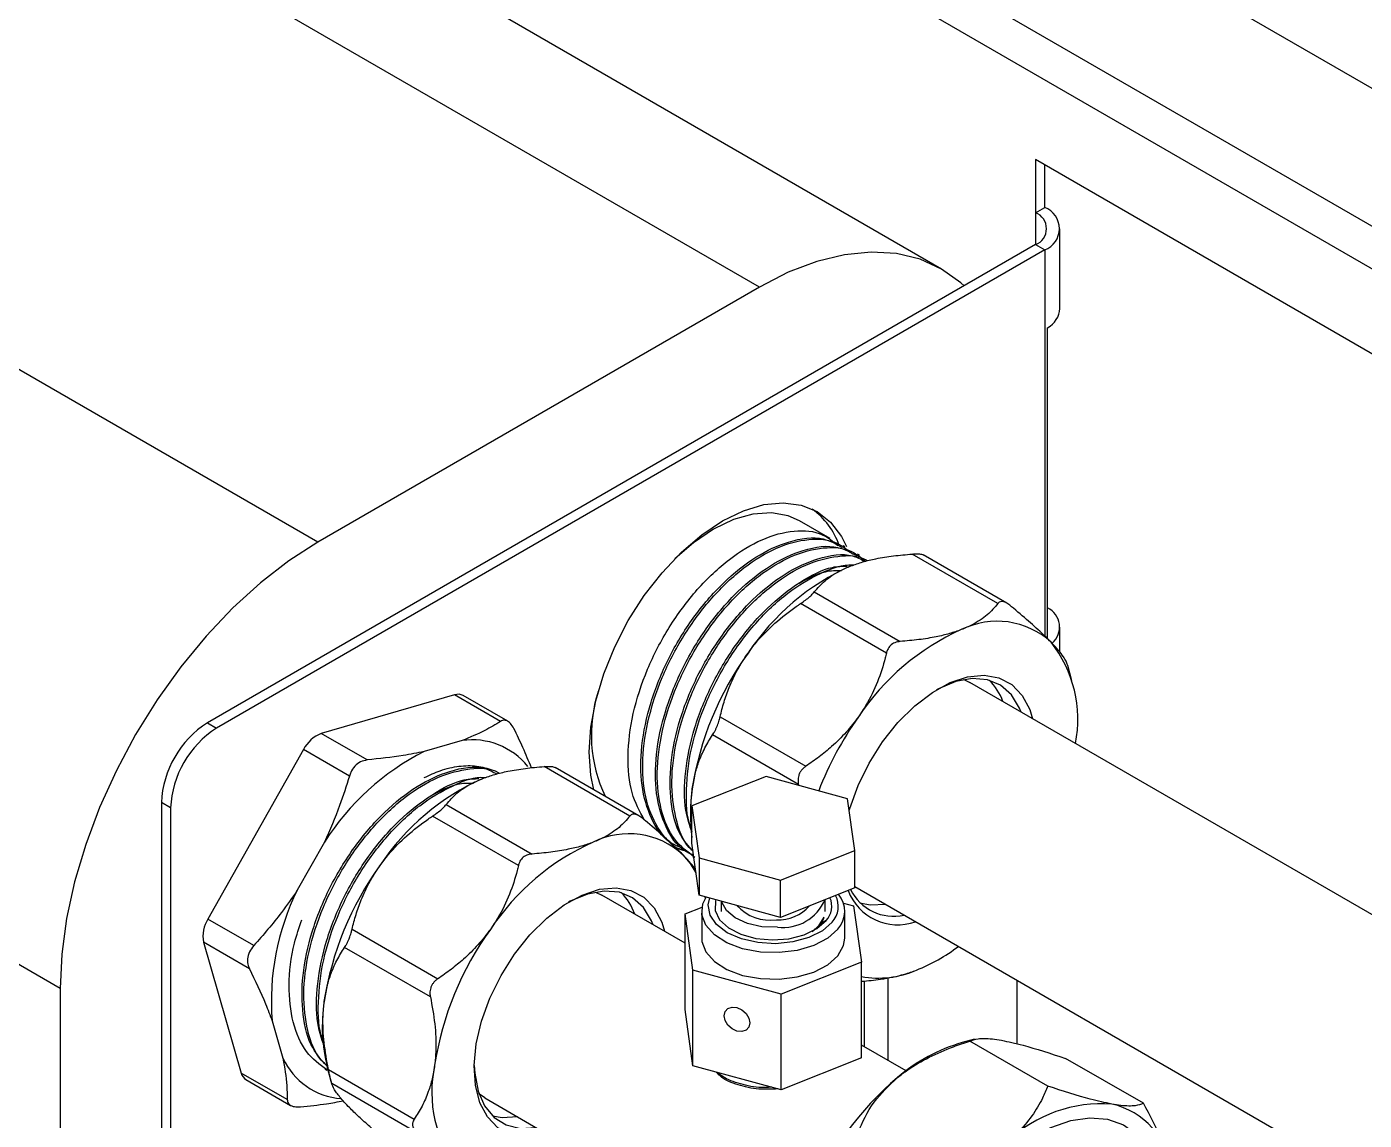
# Model space of a CAD drawing. Extents: x 75 to 2075, y 25 to 1460.
# Drawn here: x 1480.2 to 1608.7, y 1153.2 to 1258.2 of the extents above; entities that cross this region are included whole.
import ezdxf

# ---------------------------------------------------------------- set-up
doc = ezdxf.new("R2010")
doc.units = 0
doc.header["$LTSCALE"] = 5
doc.linetypes.add('SLD-KATı', pattern=[0])
doc.layers.get('0').update_dxf_attribs({"linetype": 'CONTINUOUS'})

msp = doc.modelspace()

# ---------------------------------------------------------------- linework, layer by layer
at = {"color": 7, "linetype": 'SLD-KATı'}
for p, q in [((1511.735, 1308.645), (1978.3, 1039.303)), ((1966.81, 1032.669), (1500.244, 1302.012)), ((1964.22, 1030.082), (1499.298, 1298.476)), ((1568.062, 1234.896), (1482.325, 1284.39)), ((1550.563, 1233.163), (1464.826, 1282.658)), ((1508.137, 1208.671), (1422.4, 1258.165)), ((1668.12, 1192.852), (1577.08, 1245.408)), ((1577.08, 1245.408), (1577.08, 1240.305)), ((1577.963, 1240.815), (1577.963, 1244.898)), ((1577.08, 1240.305), (1577.963, 1240.815)), ((1579.428, 1231.119), (1579.428, 1238.774)), ((1577.08, 1237.243), (1497.53, 1191.32)), ((1577.963, 1236.733), (1498.414, 1190.81)), ((1577.08, 1237.243), (1577.963, 1236.733)), ((1550.563, 1233.163), (1508.137, 1208.671)), ((1578.247, 1199.384), (1578.247, 1229.256)), ((1483.388, 1165.804), (1397.651, 1215.299)), ((1557.364, 1209.023), (1554.405, 1210.73)), ((1558.767, 1208.213), (1558.592, 1208.314)), ((1560.17, 1207.403), (1559.995, 1207.504)), ((1573.465, 1202.769), (1565.225, 1207.526)), ((1574.326, 1202.813), (1566.293, 1207.451)), ((1555.833, 1203.889), (1564.072, 1199.132)), ((1562.755, 1198.016), (1554.515, 1202.773)), ((1579.428, 1198.089), (1579.428, 1200.498)), ((1580.181, 1196.815), (1580.163, 1196.879)), ((1580.585, 1195.348), (1580.177, 1196.832)), ((1643.25, 1153.351), (1570.772, 1195.191)), ((1521.284, 1194.004), (1508.46, 1190.297)), ((1525.695, 1191.458), (1521.284, 1194.004)), ((1526.395, 1191.465), (1522.106, 1193.942)), ((1497.53, 1191.32), (1498.414, 1190.81)), ((1546.78, 1191.901), (1555.02, 1187.144)), ((1512.871, 1187.751), (1508.46, 1190.297)), ((1554.306, 1185.405), (1546.066, 1190.161)), ((1506.761, 1188.754), (1497.577, 1172.476)), ((1511.172, 1186.207), (1506.761, 1188.754)), ((1521.996, 1189.615), (1518.355, 1188.563)), ((1538.11, 1182.359), (1529.87, 1187.116)), ((1538.971, 1182.403), (1530.938, 1187.04)), ((1551.193, 1186.176), (1544.065, 1183.336)), ((1559.016, 1184.032), (1551.193, 1186.176)), ((1493.994, 1183.155), (1493.111, 1183.665)), ((1493.111, 1183.665), (1493.111, 1147.942)), ((1520.477, 1183.479), (1528.717, 1178.722)), ((1544.065, 1183.336), (1544.761, 1178.353)), ((1544.065, 1179.764), (1544.065, 1183.336)), ((1559.713, 1179.049), (1559.016, 1184.032)), ((1493.994, 1183.155), (1493.994, 1147.431)), ((1527.4, 1177.606), (1519.16, 1182.363)), ((1508.776, 1179.864), (1506.168, 1175.242)), ((1544.761, 1174.78), (1544.065, 1179.764)), ((1542.77, 1179.286), (1542.945, 1179.185)), ((1544.173, 1178.476), (1544.251, 1178.43)), ((1544.761, 1178.353), (1552.585, 1176.209)), ((1544.761, 1178.353), (1544.761, 1174.78)), ((1552.585, 1176.209), (1559.713, 1179.049)), ((1559.713, 1175.476), (1559.713, 1179.049)), ((1552.585, 1172.637), (1552.585, 1176.209)), ((1534.812, 1175.062), (1535.416, 1174.781)), ((1543.413, 1170.165), (1535.416, 1174.781)), ((1552.585, 1172.637), (1544.761, 1174.78)), ((1559.713, 1175.476), (1552.585, 1172.637)), ((1556.889, 1173.206), (1556.889, 1174.351)), ((1559.713, 1175.596), (1632.001, 1133.864)), ((1543.413, 1172.976), (1545.053, 1173.63)), ((1545.014, 1173.206), (1545.014, 1170.654)), ((1546.889, 1174.197), (1546.889, 1173.206)), ((1558.625, 1174), (1559.61, 1173.73)), ((1558.764, 1170.654), (1558.764, 1173.206)), ((1559.61, 1173.73), (1560.365, 1168.332)), ((1501.988, 1169.929), (1497.577, 1172.476)), ((1544.167, 1167.578), (1543.413, 1172.976)), ((1543.413, 1163.79), (1543.413, 1172.976)), ((1556.303, 1171.903), (1556.792, 1172.641)), ((1556.971, 1172.324), (1556.406, 1171.968)), ((1511.425, 1171.491), (1519.665, 1166.734)), ((1501.56, 1167.702), (1497.149, 1170.248)), ((1497.149, 1170.248), (1500.789, 1157.677)), ((1518.951, 1164.995), (1510.711, 1169.751)), ((1560.365, 1168.332), (1552.643, 1165.255)), ((1560.365, 1159.146), (1560.365, 1168.332)), ((1552.643, 1165.255), (1544.167, 1167.578)), ((1544.167, 1158.392), (1544.167, 1167.578)), ((1562.937, 1158.894), (1562.937, 1166.83)), ((1483.388, 1165.804), (1483.388, 871.85)), ((1560.652, 1160.213), (1560.652, 1166.529)), ((1575.312, 1160.484), (1575.312, 1166.59)), ((1552.643, 1156.069), (1552.643, 1165.255)), ((1544.167, 1158.392), (1543.413, 1163.79)), ((1503.756, 1162.686), (1504.789, 1159.116)), ((1564.654, 1157.903), (1560.365, 1160.379)), ((1571.221, 1160.928), (1570.034, 1160.618)), ((1578.259, 1156.436), (1570.773, 1160.757)), ((1560.365, 1159.146), (1552.643, 1156.069)), ((1587.441, 1154.778), (1579.956, 1159.099)), ((1505.2, 1155.131), (1500.789, 1157.677)), ((1508.817, 1158.066), (1508.993, 1157.964)), ((1509.051, 1158.2), (1509.459, 1156.717)), ((1509.165, 1158.012), (1517.405, 1153.256)), ((1552.643, 1156.069), (1544.167, 1158.392)), ((1501.239, 1157.055), (1505.528, 1154.579)), ((1517.713, 1151.912), (1509.473, 1156.669)), ((1524.167, 1155.295), (1523.583, 1155.711)), ((1524.167, 1155.295), (1553.405, 1138.417))]:
    msp.add_line(p, q, dxfattribs=at)
at = {"color": 8, "linetype": 'SLD-KATı'}
for p, q in [((1577.08, 1240.305), (1577.08, 1237.243)), ((1577.963, 1236.733), (1577.963, 1199.666))]:
    msp.add_line(p, q, dxfattribs=at)
at = {"color": 7, "linetype": 'SLD-KATı', "flags": 128}
for points in [[(1570.228, 1233.288), (1569.912, 1233.573), (1568.063, 1234.895), (1565.994, 1235.836), (1563.73, 1236.384), (1561.301, 1236.532), (1558.737, 1236.278), (1556.07, 1235.625), (1553.334, 1234.583), (1550.563, 1233.163)], [(1534.658, 1184.892), (1534.369, 1186.286), (1534.211, 1188.51), (1534.369, 1190.916), (1534.838, 1193.445), (1535.608, 1196.035), (1536.659, 1198.622), (1537.965, 1201.142), (1539.494, 1203.533), (1541.209, 1205.736), (1543.067, 1207.698), (1545.023, 1209.369), (1547.027, 1210.708), (1549.032, 1211.684), (1550.988, 1212.27), (1552.846, 1212.454), (1554.561, 1212.231), (1556.09, 1211.605), (1557.396, 1210.593), (1558.447, 1209.22), (1558.935, 1208.256)], [(1554.405, 1210.73), (1553.321, 1211.21), (1551.705, 1211.496), (1549.938, 1211.371), (1548.067, 1210.838), (1546.144, 1209.912), (1544.22, 1208.618), (1542.421, 1207.06)], [(1508.137, 1208.671), (1505.366, 1206.891), (1502.629, 1204.775), (1499.963, 1202.348), (1497.399, 1199.641), (1494.969, 1196.689), (1492.706, 1193.528), (1490.637, 1190.197), (1488.787, 1186.74), (1487.181, 1183.199), (1485.839, 1179.619), (1484.777, 1176.045), (1484.008, 1172.522), (1483.543, 1169.094), (1483.388, 1165.804)], [(1559.175, 1182.899), (1559.23, 1183.086), (1560.03, 1185.297), (1561.096, 1187.46), (1562.389, 1189.503), (1563.867, 1191.356), (1565.479, 1192.955), (1567.17, 1194.247), (1568.882, 1195.187), (1570.557, 1195.743), (1572.138, 1195.896), (1573.572, 1195.642), (1574.809, 1194.988), (1575.807, 1193.957), (1576.532, 1192.585), (1576.804, 1191.709)], [(1575.706, 1192.343), (1575.551, 1192.729), (1574.776, 1194.004), (1573.733, 1194.922), (1572.459, 1195.453), (1571.001, 1195.575), (1569.411, 1195.286), (1567.747, 1194.595), (1567.574, 1194.502)], [(1570.167, 1195.472), (1570.329, 1195.41), (1570.772, 1195.191)], [(1543.217, 1178.65), (1543.922, 1177.795), (1544.464, 1176.905)], [(1530.199, 1151.813), (1529.685, 1151.682), (1528.104, 1151.529), (1526.67, 1151.783), (1525.433, 1152.437), (1524.435, 1153.468), (1523.71, 1154.841), (1523.282, 1156.508), (1523.165, 1158.414), (1523.365, 1160.494), (1523.874, 1162.676), (1524.675, 1164.887), (1525.74, 1167.05), (1527.034, 1169.093), (1528.512, 1170.946), (1530.123, 1172.545), (1531.814, 1173.837), (1533.526, 1174.776), (1535.202, 1175.333), (1536.783, 1175.486), (1538.216, 1175.231), (1539.453, 1174.578), (1540.452, 1173.547), (1541.177, 1172.174), (1541.448, 1171.299)], [(1540.351, 1171.933), (1540.196, 1172.319), (1539.421, 1173.593), (1538.377, 1174.512), (1537.104, 1175.043), (1535.645, 1175.165), (1534.056, 1174.876), (1532.392, 1174.185), (1532.218, 1174.091)], [(1558.1, 1171.504), (1557.125, 1170.634), (1555.794, 1169.939), (1554.196, 1169.467), (1552.442, 1169.25), (1550.649, 1169.302), (1548.941, 1169.62), (1547.434, 1170.183), (1546.231, 1170.951), (1545.413, 1171.874), (1545.036, 1172.887), (1545.127, 1173.921), (1545.447, 1174.592)], [(1545.315, 1174.607), (1545.354, 1174.444), (1545.355, 1174.44)], [(1557.535, 1172.169), (1556.603, 1171.347), (1555.321, 1170.701), (1553.784, 1170.278), (1552.107, 1170.11), (1550.414, 1170.21), (1548.83, 1170.57), (1547.473, 1171.163), (1546.443, 1171.945), (1545.818, 1172.859), (1545.642, 1173.836), (1545.788, 1174.499)], [(1546.369, 1174.34), (1546.333, 1174.225), (1546.31, 1173.301), (1546.738, 1172.411), (1547.584, 1171.626), (1548.778, 1171.01), (1550.225, 1170.614), (1551.806, 1170.469), (1553.394, 1170.587), (1554.86, 1170.959), (1556.085, 1171.554), (1556.971, 1172.324)], [(1552.291, 1171.681), (1550.804, 1171.74), (1549.413, 1172.05), (1548.243, 1172.583), (1547.396, 1173.291), (1546.949, 1174.112), (1546.931, 1174.186)], [(1562.689, 1173.877), (1561.196, 1173.8), (1560.193, 1173.994)], [(1555.633, 1171.293), (1555.991, 1171.555), (1556.406, 1171.968)], [(1545.014, 1170.654), (1545.036, 1170.335), (1545.413, 1169.322), (1546.231, 1168.4), (1547.434, 1167.631), (1548.941, 1167.068), (1550.649, 1166.75), (1552.442, 1166.698), (1554.196, 1166.915), (1555.794, 1167.387), (1557.125, 1168.082), (1558.1, 1168.952)], [(1558.1, 1168.952), (1558.651, 1169.938), (1558.764, 1170.654)], [(1549.647, 1162.504), (1549.553, 1162.1), (1549.284, 1161.81), (1548.881, 1161.677), (1548.405, 1161.721), (1547.93, 1161.937), (1547.527, 1162.291), (1547.258, 1162.729), (1547.163, 1163.184), (1547.258, 1163.588), (1547.527, 1163.879), (1547.93, 1164.012), (1548.405, 1163.967), (1548.881, 1163.751), (1549.284, 1163.397), (1549.553, 1162.959), (1549.647, 1162.504)], [(1523.165, 1158.41), (1523.206, 1157.679), (1523.529, 1155.962), (1524.159, 1154.527), (1525.073, 1153.426), (1526.236, 1152.698), (1527.609, 1152.37), (1529.101, 1152.447)], [(1527.334, 1153.467), (1525.841, 1153.39), (1524.931, 1153.556)], [(1574.667, 1150.022), (1576.607, 1151.422), (1578.562, 1152.467), (1580.48, 1153.129), (1582.311, 1153.392), (1584.008, 1153.249), (1585.527, 1152.704), (1586.829, 1151.769), (1587.879, 1150.471), (1588.204, 1149.894)]]:
    msp.add_lwpolyline(points, dxfattribs=at)
at = {"color": 7, "linetype": 'SLD-KATı'}
for centre, radius, start, end in [((1576.499, 1238.774), 1.637, 290.78342, 69.21658), ((1577.189, 1238.774), 2.183, 290.78342, 69.21658), ((1577.1, 1231.288), 2.334, 299.42654, 355.83403), ((1551.392, 1206.004), 7.218, 19.08289, 53.98117), ((1568.833, 1185.173), 23.242, 114.09235, 146.44504), ((1577.349, 1200.528), 2.042, 310.57639, 63.90539), ((1579.44, 1179.05), 23.242, 114.09235, 146.44504), ((1573.386, 1193.404), 7.674, 47.48313, 116.57485), ((1569.132, 1191.629), 12.014, 348.96872, 38.20891), ((1573.677, 1180.46), 29.91, 144.04946, 171.31796), ((1568.896, 1191.616), 5.337, 19.11913, 45.56099), ((1521.623, 1193.027), 1.034, 62.15176, 109.13686), ((1548.063, 1190.143), 13.651, 162.17896, 205.49716), ((1502.706, 1183.229), 9.605, 122.60548, 177.39452), ((1586.166, 1173.318), 32.033, 144.54987, 159.0181), ((1503.59, 1182.718), 9.605, 122.60548, 177.39452), ((1509.615, 1187.319), 3.194, 111.18512, 153.30062), ((1529.564, 1166.596), 24.661, 117.03487, 147.45087), ((1522.977, 1182.866), 6.821, 38.59421, 98.26997), ((1533.478, 1164.763), 23.242, 114.09235, 146.44504), ((1561.465, 1182.477), 17.534, 171.81003, 187.08511), ((1544.084, 1158.64), 23.242, 114.09235, 146.44504), ((1538.03, 1172.994), 7.674, 47.48313, 116.57485), ((1538.322, 1160.05), 29.91, 144.04946, 171.31796), ((1527.487, 1164.636), 23.812, 153.54893, 184.69647), ((1533.54, 1171.205), 5.337, 19.11913, 45.56099), ((1552.78, 1176.116), 4.462, 263.71136, 336.6302), ((1555.48, 1173.702), 2.03, 317.22639, 24.02339), ((1555.874, 1173.702), 2.26, 317.30069, 27.50746), ((1556.201, 1173.204), 2.549, 318.17328, 40.29308), ((1563.833, 1177.002), 5.08, 200.50771, 289.80612), ((1563.44, 1177.354), 4.611, 206.26201, 282.73841), ((1551.598, 1176.69), 4.331, 222.08643, 277.85463), ((1552.406, 1176.311), 3.916, 266.84821, 319.04754), ((1500.182, 1170.82), 3.086, 147.55839, 190.68701), ((1554.727, 1173.379), 2.194, 319.95469, 340.33465), ((1548.929, 1153.927), 29.91, 144.04946, 171.31796), ((1559.014, 1184.008), 17.727, 291.96826, 306.97029), ((1561.973, 1176.065), 9.257, 259.99189, 293.36996), ((1524.694, 1162.117), 16.127, 171.26878, 194.0554), ((1574.754, 1144.488), 16.806, 106.31099, 130.51703), ((1510.871, 1161.902), 6.689, 204.60796, 265.69945), ((1501.775, 1157.917), 1.015, 193.64772, 238.0726), ((1531.238, 1155.86), 12.154, 167.73382, 218.07585), ((1583.496, 1134.043), 30.427, 130.25306, 157.20721), ((1583.419, 1141.757), 12.987, 85.62156, 133.72771), ((1582.78, 1147.506), 7.382, 6.26686, 77.24241)]:
    msp.add_arc(centre, radius, start, end, dxfattribs=at)
for points, knots in [([(1539.515, 1181.985), (1539.064, 1182.812), (1538.136, 1184.514), (1537.805, 1188.101), (1538.3, 1192.184), (1539.681, 1196.463), (1541.818, 1200.583), (1544.536, 1204.243), (1547.624, 1207.149), (1550.855, 1209.099), (1553.932, 1209.905), (1556.475, 1209.69), (1557.627, 1208.737), (1558.105, 1208.342)], [0, 0, 0, 0, 0.087855, 0.180952, 0.2748327, 0.3697374, 0.4625071, 0.5568356, 0.651536, 0.7441867, 0.8388504, 0.9332312, 1, 1, 1, 1]), ([(1542.84, 1179.413), (1542.53, 1179.548), (1541.38, 1180.05), (1540.078, 1182.05), (1539.13, 1185.2), (1539.13, 1189.07), (1540.01, 1193.279), (1541.727, 1197.531), (1544.135, 1201.493), (1547.033, 1204.864), (1550.217, 1207.396), (1553.543, 1208.917), (1556.489, 1209.308), (1557.931, 1208.49), (1558.51, 1208.161)], [0, 0, 0, 0, 0.0328012, 0.1218962, 0.2111118, 0.2985028, 0.3878737, 0.4767478, 0.5642976, 0.6538352, 0.7422622, 0.830167, 0.9317314, 1, 1, 1, 1]), ([(1543.398, 1179.028), (1543.28, 1179.058), (1542.267, 1179.316), (1540.908, 1180.881), (1539.581, 1183.644), (1539.199, 1187.282), (1539.706, 1191.376), (1541.083, 1195.652), (1543.221, 1199.773), (1545.939, 1203.432), (1549.028, 1206.339), (1552.259, 1208.289), (1555.336, 1209.095), (1557.878, 1208.88), (1559.03, 1207.927), (1559.508, 1207.532)], [0, 0, 0, 0, 0.011039, 0.0949151, 0.1802819, 0.2639454, 0.3483133, 0.4336014, 0.5169708, 0.6017411, 0.6868456, 0.7701081, 0.8551796, 0.9399968, 1, 1, 1, 1]), ([(1544.243, 1178.603), (1543.934, 1178.738), (1542.784, 1179.24), (1541.481, 1181.24), (1540.534, 1184.39), (1540.533, 1188.26), (1541.413, 1192.469), (1543.13, 1196.72), (1545.538, 1200.683), (1548.436, 1204.054), (1551.62, 1206.586), (1554.947, 1208.107), (1557.892, 1208.498), (1559.334, 1207.68), (1559.913, 1207.351)], [0, 0, 0, 0, 0.0328012, 0.1218962, 0.2111118, 0.2985028, 0.3878737, 0.4767478, 0.5642976, 0.6538352, 0.7422622, 0.830167, 0.9317314, 1, 1, 1, 1]), ([(1544.363, 1178.396), (1543.665, 1178.916), (1542.226, 1179.988), (1541.002, 1182.867), (1540.597, 1186.463), (1541.11, 1190.569), (1542.486, 1194.841), (1544.625, 1198.963), (1547.342, 1202.622), (1550.431, 1205.529), (1553.662, 1207.48), (1556.737, 1208.281), (1559.216, 1208.088), (1560.321, 1207.184), (1560.749, 1206.834)], [0, 0, 0, 0, 0.08193096, 0.1691426, 0.25461415, 0.34080519, 0.42793645, 0.51310746, 0.59970964, 0.68665327, 0.77171514, 0.85862505, 0.9452752, 1, 1, 1, 1]), ([(1544.187, 1178.979), (1543.76, 1179.46), (1542.702, 1180.651), (1541.961, 1183.615), (1541.929, 1187.44), (1542.818, 1191.661), (1544.533, 1195.91), (1546.941, 1199.874), (1549.839, 1203.243), (1553.026, 1205.781), (1556.342, 1207.279), (1559.03, 1207.706), (1560.269, 1207.042), (1560.635, 1206.845)], [0, 0, 0, 0, 0.0663186, 0.1640252, 0.2597336, 0.3576103, 0.4549429, 0.5508252, 0.6488845, 0.7457275, 0.8419986, 0.9532293, 1, 1, 1, 1]), ([(1544.168, 1179.028), (1544.049, 1179.129), (1543.225, 1179.831), (1542.438, 1182.1), (1541.992, 1185.641), (1542.516, 1189.762), (1543.889, 1194.03), (1546.028, 1198.153), (1548.746, 1201.813), (1551.832, 1204.715), (1555.073, 1206.683), (1558.113, 1207.422), (1560.137, 1207.432), (1560.883, 1206.903), (1560.921, 1206.876)], [0, 0, 0, 0, 0.0165466, 0.1153489, 0.2121798, 0.3098258, 0.408537, 0.5050274, 0.6031392, 0.7016378, 0.7980046, 0.896465, 0.9946311, 1, 1, 1, 1]), ([(1544.065, 1181.108), (1544.023, 1181.198), (1543.551, 1182.207), (1543.462, 1184.902), (1543.901, 1188.933), (1545.297, 1193.225), (1547.43, 1197.343), (1550.146, 1200.996), (1553.247, 1203.933), (1556.433, 1205.771), (1558.643, 1206.609), (1559.588, 1206.48), (1559.63, 1206.474)], [0, 0, 0, 0, 0.0118573, 0.133623, 0.2564137, 0.3805438, 0.5018814, 0.6252578, 0.7491207, 0.8703027, 0.9941175, 1, 1, 1, 1]), ([(1559.346, 1206.391), (1559.717, 1206.523), (1560.466, 1206.788), (1561.837, 1207.111), (1563.42, 1207.373), (1564.621, 1207.475), (1565.225, 1207.526)], [0, 0, 0, 0, 0.2208532, 0.4446677, 0.7205109, 1, 1, 1, 1]), ([(1565.225, 1207.526), (1565.398, 1207.535), (1565.745, 1207.552), (1566.125, 1207.522), (1566.239, 1207.468), (1566.29, 1207.444)], [0, 0, 0, 0, 0.3572007, 0.7162397, 1, 1, 1, 1]), ([(1544.096, 1180.804), (1543.861, 1181.48), (1543.278, 1183.158), (1543.359, 1186.656), (1544.214, 1190.844), (1545.938, 1195.103), (1548.343, 1199.059), (1551.247, 1202.449), (1554.408, 1204.912), (1557.104, 1206.324), (1558.513, 1206.362), (1558.975, 1206.374)], [0, 0, 0, 0, 0.0818443, 0.2030625, 0.3270271, 0.4503024, 0.5717409, 0.6959368, 0.818592, 0.9405229, 1, 1, 1, 1]), ([(1554.375, 1204.745), (1555.238, 1205.201), (1556.672, 1205.958), (1557.936, 1205.951), (1558.44, 1205.948)], [0, 0, 0, 0, 0.60189289, 1, 1, 1, 1]), ([(1555.833, 1203.889), (1556.148, 1204.257), (1556.623, 1204.813), (1557.517, 1205.474), (1558.328, 1205.961), (1558.992, 1206.241), (1559.346, 1206.391)], [0, 0, 0, 0, 0.3822459, 0.5776631, 0.77475, 1, 1, 1, 1]), ([(1554.515, 1202.773), (1554.673, 1202.882), (1554.989, 1203.099), (1555.406, 1203.44), (1555.684, 1203.706), (1555.79, 1203.837), (1555.833, 1203.889)], [0, 0, 0, 0, 0.28069379, 0.56283221, 0.82574987, 1, 1, 1, 1]), ([(1549.464, 1198.02), (1549.73, 1198.374), (1550.499, 1199.4), (1552.035, 1200.94), (1553.52, 1202.101), (1554.375, 1202.678), (1554.515, 1202.773)], [0, 0, 0, 0, 0.1911271, 0.5537053, 0.9267357, 1, 1, 1, 1]), ([(1573.465, 1202.769), (1573.15, 1202.401), (1572.675, 1201.845), (1571.781, 1201.184), (1570.969, 1200.697), (1570.306, 1200.417), (1569.952, 1200.268)], [0, 0, 0, 0, 0.3822459, 0.5776631, 0.77475, 1, 1, 1, 1]), ([(1574.614, 1202.608), (1574.484, 1202.705), (1574.222, 1202.899), (1573.862, 1202.993), (1573.611, 1202.928), (1573.507, 1202.814), (1573.465, 1202.769)], [0, 0, 0, 0, 0.28069379, 0.56283221, 0.82574987, 1, 1, 1, 1]), ([(1578.572, 1199.061), (1578.379, 1199.256), (1577.819, 1199.821), (1576.629, 1200.908), (1575.432, 1201.931), (1574.73, 1202.513), (1574.614, 1202.608)], [0, 0, 0, 0, 0.1911271, 0.5537053, 0.9267357, 1, 1, 1, 1]), ([(1569.952, 1200.268), (1569.58, 1200.136), (1568.832, 1199.87), (1567.46, 1199.547), (1565.878, 1199.285), (1564.677, 1199.183), (1564.072, 1199.132)], [0, 0, 0, 0, 0.2208532, 0.4446677, 0.7205109, 1, 1, 1, 1]), ([(1564.072, 1199.132), (1563.896, 1199.106), (1563.543, 1199.052), (1563.115, 1198.757), (1562.861, 1198.385), (1562.785, 1198.121), (1562.755, 1198.016)], [0, 0, 0, 0, 0.2806938, 0.5628322, 0.8257499, 1, 1, 1, 1]), ([(1580.163, 1196.879), (1580.121, 1196.993), (1580.036, 1197.22), (1579.754, 1197.683), (1579.311, 1198.271), (1578.82, 1198.796), (1578.572, 1199.061)], [0, 0, 0, 0, 0.2235177, 0.4486206, 0.7217234, 1, 1, 1, 1]), ([(1546.78, 1191.901), (1546.899, 1192.372), (1547.138, 1193.318), (1547.68, 1194.826), (1548.411, 1196.423), (1549.111, 1197.484), (1549.464, 1198.02)], [0, 0, 0, 0, 0.2235177, 0.4486206, 0.7217234, 1, 1, 1, 1]), ([(1562.755, 1198.016), (1562.718, 1197.862), (1562.498, 1196.942), (1561.95, 1195.242), (1561.043, 1193.339), (1560.317, 1192.262), (1560.071, 1191.897)], [0, 0, 0, 0, 0.073265, 0.4365434, 0.8088712, 1, 1, 1, 1]), ([(1525.695, 1191.458), (1525.209, 1191.16), (1524.111, 1190.487), (1522.753, 1189.928), (1521.996, 1189.615)], [0, 0, 0, 0, 0.4420202, 1, 1, 1, 1]), ([(1526.966, 1190.773), (1526.862, 1190.952), (1526.652, 1191.309), (1526.263, 1191.568), (1525.934, 1191.586), (1525.755, 1191.49), (1525.695, 1191.458)], [0, 0, 0, 0, 0.2885744, 0.5777913, 0.8575156, 1, 1, 1, 1]), ([(1546.066, 1190.161), (1546.105, 1190.221), (1546.164, 1190.312), (1546.243, 1190.452), (1546.302, 1190.563), (1546.36, 1190.68), (1546.416, 1190.803), (1546.472, 1190.933), (1546.54, 1191.103), (1546.617, 1191.318), (1546.688, 1191.544), (1546.742, 1191.739), (1546.767, 1191.847), (1546.78, 1191.901)], [0, 0, 0, 0, 0.1386714, 0.2094371, 0.2806778, 0.3499062, 0.419664, 0.4911668, 0.5632988, 0.6929648, 0.8261712, 0.9127139, 1, 1, 1, 1]), ([(1560.071, 1191.897), (1559.686, 1191.394), (1558.909, 1190.377), (1557.607, 1189.113), (1556.303, 1188.031), (1555.449, 1187.441), (1555.02, 1187.144)], [0, 0, 0, 0, 0.272941, 0.5513799, 0.7748074, 1, 1, 1, 1]), ([(1528.649, 1186.997), (1528.394, 1187.64), (1527.908, 1188.868), (1527.27, 1190.159), (1526.966, 1190.773)], [0, 0, 0, 0, 0.5237546, 1, 1, 1, 1]), ([(1544.11, 1184.975), (1544.182, 1185.417), (1544.326, 1186.307), (1544.732, 1187.627), (1545.296, 1188.94), (1545.809, 1189.753), (1546.066, 1190.161)], [0, 0, 0, 0, 0.2208532, 0.4446677, 0.7205109, 1, 1, 1, 1]), ([(1518.355, 1188.563), (1517.688, 1188.429), (1515.96, 1188.083), (1514.047, 1187.877), (1512.871, 1187.751)], [0, 0, 0, 0, 0.38549835, 1, 1, 1, 1]), ([(1508.965, 1158.395), (1508.487, 1158.928), (1507.377, 1160.167), (1506.603, 1163.202), (1506.575, 1167.031), (1507.462, 1171.251), (1509.177, 1175.5), (1511.586, 1179.463), (1514.483, 1182.832), (1517.67, 1185.37), (1520.987, 1186.871), (1523.696, 1187.294), (1524.952, 1186.617), (1525.336, 1186.41)], [0, 0, 0, 0, 0.073023, 0.1697891, 0.2645762, 0.3615108, 0.4579065, 0.5528659, 0.6499813, 0.7458921, 0.8412365, 0.9513966, 1, 1, 1, 1]), ([(1512.871, 1187.751), (1512.655, 1187.707), (1512.222, 1187.618), (1511.671, 1187.179), (1511.331, 1186.672), (1511.212, 1186.325), (1511.172, 1186.207)], [0, 0, 0, 0, 0.2885603, 0.5777781, 0.8575026, 1, 1, 1, 1]), ([(1518.358, 1186.057), (1518.872, 1186.299), (1520.013, 1186.836), (1521.715, 1187.199), (1523.437, 1187.251), (1524.44, 1186.934), (1524.944, 1186.774)], [0, 0, 0, 0, 0.2135092, 0.4747408, 0.7359729, 1, 1, 1, 1]), ([(1509.12, 1158.34), (1508.894, 1158.526), (1507.95, 1159.298), (1507.073, 1161.677), (1506.639, 1165.235), (1507.16, 1169.351), (1508.534, 1173.62), (1510.672, 1177.743), (1513.391, 1181.403), (1516.477, 1184.305), (1519.717, 1186.273), (1522.757, 1187.011), (1524.782, 1187.021), (1525.527, 1186.493), (1525.566, 1186.466)], [0, 0, 0, 0, 0.0307924, 0.1281634, 0.2235917, 0.3198233, 0.4171046, 0.5121973, 0.6088879, 0.7059597, 0.8009306, 0.8979647, 0.9947089, 1, 1, 1, 1]), ([(1508.891, 1159.866), (1508.592, 1160.707), (1507.939, 1162.545), (1507.997, 1166.241), (1508.86, 1170.435), (1510.582, 1174.692), (1512.987, 1178.649), (1515.892, 1182.038), (1519.053, 1184.502), (1521.748, 1185.914), (1523.157, 1185.952), (1523.619, 1185.964)], [0, 0, 0, 0, 0.10028587, 0.21906936, 0.34054401, 0.46134334, 0.5803427, 0.70204399, 0.82223563, 0.94171755, 1, 1, 1, 1]), ([(1508.776, 1160.55), (1508.711, 1160.688), (1508.21, 1161.741), (1508.102, 1164.487), (1508.547, 1168.524), (1509.941, 1172.814), (1512.075, 1176.933), (1514.791, 1180.586), (1517.891, 1183.523), (1521.078, 1185.361), (1523.287, 1186.199), (1524.232, 1186.07), (1524.275, 1186.064)], [0, 0, 0, 0, 0.018185, 0.1391709, 0.2611753, 0.3845106, 0.5050712, 0.6276575, 0.7507272, 0.8711332, 0.9941552, 1, 1, 1, 1]), ([(1511.172, 1186.207), (1510.875, 1185.256), (1510.205, 1183.103), (1509.288, 1181.024), (1508.776, 1179.864)], [0, 0, 0, 0, 0.44202018, 1, 1, 1, 1]), ([(1520.477, 1183.479), (1520.792, 1183.847), (1521.268, 1184.403), (1522.162, 1185.064), (1522.973, 1185.551), (1523.636, 1185.831), (1523.99, 1185.98)], [0, 0, 0, 0, 0.3822459, 0.5776631, 0.77475, 1, 1, 1, 1]), ([(1523.99, 1185.98), (1524.362, 1186.112), (1525.111, 1186.378), (1526.482, 1186.701), (1528.065, 1186.963), (1529.266, 1187.065), (1529.87, 1187.116)], [0, 0, 0, 0, 0.2208532, 0.4446677, 0.7205109, 1, 1, 1, 1]), ([(1529.87, 1187.116), (1530.043, 1187.124), (1530.39, 1187.142), (1530.77, 1187.111), (1530.884, 1187.058), (1530.934, 1187.034)], [0, 0, 0, 0, 0.3572007, 0.7162397, 1, 1, 1, 1]), ([(1555.02, 1187.144), (1554.944, 1187.089), (1554.83, 1187.007), (1554.695, 1186.875), (1554.602, 1186.768), (1554.519, 1186.654), (1554.446, 1186.533), (1554.384, 1186.405), (1554.321, 1186.234), (1554.272, 1186.015), (1554.26, 1185.781), (1554.274, 1185.576), (1554.295, 1185.462), (1554.306, 1185.405)], [0, 0, 0, 0, 0.1386714, 0.2094371, 0.2806778, 0.3499062, 0.419664, 0.4911668, 0.5632988, 0.6929648, 0.8261712, 0.9127139, 1, 1, 1, 1]), ([(1519.019, 1184.335), (1519.882, 1184.791), (1521.317, 1185.548), (1522.581, 1185.541), (1523.084, 1185.537)], [0, 0, 0, 0, 0.60189289, 1, 1, 1, 1]), ([(1544.065, 1181.48), (1544.042, 1181.75), (1543.98, 1182.456), (1543.976, 1183.636), (1544.063, 1184.51), (1544.11, 1184.975)], [0, 0, 0, 0, 0.2238205, 0.5860308, 1, 1, 1, 1]), ([(1519.16, 1182.363), (1519.317, 1182.471), (1519.634, 1182.689), (1520.051, 1183.029), (1520.329, 1183.296), (1520.435, 1183.427), (1520.477, 1183.479)], [0, 0, 0, 0, 0.2806938, 0.5628322, 0.8257499, 1, 1, 1, 1]), ([(1514.109, 1177.61), (1514.375, 1177.964), (1515.144, 1178.99), (1516.68, 1180.529), (1518.165, 1181.691), (1519.02, 1182.268), (1519.16, 1182.363)], [0, 0, 0, 0, 0.1911271, 0.5537053, 0.9267357, 1, 1, 1, 1]), ([(1538.11, 1182.359), (1537.795, 1181.991), (1537.319, 1181.435), (1536.425, 1180.774), (1535.614, 1180.287), (1534.951, 1180.007), (1534.597, 1179.857)], [0, 0, 0, 0, 0.3822459, 0.5776631, 0.77475, 1, 1, 1, 1]), ([(1539.259, 1182.198), (1539.128, 1182.295), (1538.867, 1182.489), (1538.506, 1182.583), (1538.255, 1182.517), (1538.151, 1182.404), (1538.11, 1182.359)], [0, 0, 0, 0, 0.2806938, 0.5628322, 0.8257499, 1, 1, 1, 1]), ([(1543.217, 1178.65), (1543.023, 1178.846), (1542.463, 1179.411), (1541.273, 1180.497), (1540.076, 1181.521), (1539.374, 1182.103), (1539.259, 1182.198)], [0, 0, 0, 0, 0.1911271, 0.5537053, 0.9267357, 1, 1, 1, 1]), ([(1534.597, 1179.857), (1534.225, 1179.725), (1533.476, 1179.46), (1532.105, 1179.137), (1530.522, 1178.875), (1529.321, 1178.773), (1528.717, 1178.722)], [0, 0, 0, 0, 0.2208532, 0.4446677, 0.7205109, 1, 1, 1, 1]), ([(1528.717, 1178.722), (1528.541, 1178.695), (1528.187, 1178.642), (1527.759, 1178.346), (1527.506, 1177.975), (1527.43, 1177.711), (1527.4, 1177.606)], [0, 0, 0, 0, 0.2806938, 0.5628322, 0.8257499, 1, 1, 1, 1]), ([(1544.421, 1177.218), (1544.414, 1177.23), (1544.303, 1177.414), (1543.946, 1177.867), (1543.461, 1178.388), (1543.217, 1178.65)], [0, 0, 0, 0, 0.0326893, 0.5118064, 1, 1, 1, 1]), ([(1511.425, 1171.491), (1511.544, 1171.962), (1511.783, 1172.908), (1512.325, 1174.416), (1513.056, 1176.013), (1513.756, 1177.074), (1514.109, 1177.61)], [0, 0, 0, 0, 0.2235177, 0.4486206, 0.7217234, 1, 1, 1, 1]), ([(1527.4, 1177.606), (1527.363, 1177.452), (1527.142, 1176.532), (1526.594, 1174.831), (1525.688, 1172.929), (1524.962, 1171.852), (1524.716, 1171.487)], [0, 0, 0, 0, 0.073265, 0.4365434, 0.8088712, 1, 1, 1, 1]), ([(1506.168, 1175.242), (1505.672, 1174.523), (1504.384, 1172.656), (1502.9, 1170.967), (1501.988, 1169.929)], [0, 0, 0, 0, 0.3854984, 1, 1, 1, 1]), ([(1509.007, 1157.986), (1508.311, 1158.505), (1506.872, 1159.577), (1505.64, 1162.456), (1505.267, 1166.053), (1505.597, 1169.501), (1506.355, 1171.661), (1506.618, 1172.41)], [0, 0, 0, 0, 0.2119656, 0.437593, 0.6587185, 0.8817055, 1, 1, 1, 1]), ([(1555.834, 1171.493), (1555.89, 1171.527), (1556.084, 1171.646), (1556.211, 1171.796), (1556.303, 1171.903)], [0, 0, 0, 0, 0.2857704, 1, 1, 1, 1]), ([(1510.711, 1169.751), (1510.75, 1169.811), (1510.809, 1169.901), (1510.888, 1170.041), (1510.947, 1170.153), (1511.004, 1170.27), (1511.061, 1170.393), (1511.117, 1170.523), (1511.185, 1170.693), (1511.262, 1170.908), (1511.332, 1171.134), (1511.386, 1171.329), (1511.412, 1171.436), (1511.425, 1171.491)], [0, 0, 0, 0, 0.1386714, 0.20943713, 0.28067778, 0.34990622, 0.41966397, 0.49116684, 0.56329883, 0.6929648, 0.82617122, 0.91271393, 1, 1, 1, 1]), ([(1524.716, 1171.487), (1524.331, 1170.984), (1523.553, 1169.967), (1522.252, 1168.703), (1520.948, 1167.621), (1520.094, 1167.03), (1519.665, 1166.734)], [0, 0, 0, 0, 0.272941, 0.5513799, 0.7748074, 1, 1, 1, 1]), ([(1501.988, 1169.929), (1501.835, 1169.731), (1501.528, 1169.334), (1501.349, 1168.645), (1501.392, 1168.09), (1501.518, 1167.8), (1501.56, 1167.702)], [0, 0, 0, 0, 0.2885603, 0.5777781, 0.8575026, 1, 1, 1, 1]), ([(1508.755, 1164.565), (1508.826, 1165.007), (1508.97, 1165.897), (1509.376, 1167.217), (1509.941, 1168.53), (1510.453, 1169.342), (1510.711, 1169.751)], [0, 0, 0, 0, 0.2208532, 0.4446677, 0.7205109, 1, 1, 1, 1]), ([(1501.56, 1167.702), (1502.109, 1166.565), (1502.936, 1164.852), (1503.549, 1163.231), (1503.756, 1162.686)], [0, 0, 0, 0, 0.6634116, 1, 1, 1, 1]), ([(1519.665, 1166.734), (1519.589, 1166.679), (1519.474, 1166.597), (1519.34, 1166.464), (1519.247, 1166.358), (1519.164, 1166.244), (1519.091, 1166.123), (1519.029, 1165.995), (1518.966, 1165.823), (1518.917, 1165.604), (1518.905, 1165.371), (1518.919, 1165.166), (1518.94, 1165.052), (1518.951, 1164.995)], [0, 0, 0, 0, 0.1386714, 0.20943713, 0.28067778, 0.34990622, 0.41966397, 0.49116684, 0.56329883, 0.6929648, 0.82617122, 0.91271393, 1, 1, 1, 1]), ([(1560.365, 1166.497), (1560.986, 1166.554), (1562.028, 1166.648), (1563.383, 1166.901), (1564.555, 1167.181), (1565.266, 1167.433), (1565.645, 1167.568)], [0, 0, 0, 0, 0.31807975, 0.53379494, 0.75135323, 1, 1, 1, 1]), ([(1509.165, 1158.012), (1509.004, 1158.872), (1508.76, 1160.171), (1508.635, 1161.884), (1508.618, 1163.227), (1508.707, 1164.1), (1508.755, 1164.565)], [0, 0, 0, 0, 0.3822459, 0.5776631, 0.77475, 1, 1, 1, 1]), ([(1518.951, 1164.995), (1519.112, 1164.135), (1519.356, 1162.836), (1519.481, 1161.123), (1519.498, 1159.78), (1519.409, 1158.907), (1519.361, 1158.442)], [0, 0, 0, 0, 0.3822459, 0.5776631, 0.77475, 1, 1, 1, 1]), ([(1563.835, 1157.265), (1564.153, 1157.511), (1565.075, 1158.225), (1566.862, 1159.248), (1568.903, 1160.135), (1570.247, 1160.582), (1570.773, 1160.757)], [0, 0, 0, 0, 0.1638321, 0.4746302, 0.7943879, 1, 1, 1, 1]), ([(1570.773, 1160.757), (1571.005, 1160.85), (1571.475, 1161.039), (1572.582, 1161.027), (1573.507, 1160.877), (1573.804, 1160.829)], [0, 0, 0, 0, 0.39674668, 0.80675212, 1, 1, 1, 1]), ([(1573.804, 1160.829), (1574.469, 1160.689), (1576.211, 1160.323), (1578.525, 1159.567), (1579.956, 1159.099)], [0, 0, 0, 0, 0.3814192, 1, 1, 1, 1]), ([(1504.789, 1159.116), (1504.943, 1158.214), (1505.183, 1156.811), (1505.195, 1155.573), (1505.2, 1155.131)], [0, 0, 0, 0, 0.6428292, 1, 1, 1, 1]), ([(1509.473, 1156.669), (1509.466, 1156.691), (1509.456, 1156.726), (1509.437, 1156.798), (1509.421, 1156.863), (1509.402, 1156.937), (1509.382, 1157.022), (1509.36, 1157.118), (1509.329, 1157.253), (1509.288, 1157.437), (1509.243, 1157.648), (1509.201, 1157.842), (1509.177, 1157.956), (1509.165, 1158.012)], [0, 0, 0, 0, 0.1386714, 0.2094371, 0.2806778, 0.3499062, 0.419664, 0.4911668, 0.5632988, 0.6929648, 0.8261712, 0.9127139, 1, 1, 1, 1]), ([(1519.361, 1158.442), (1519.29, 1158), (1519.146, 1157.11), (1518.74, 1155.79), (1518.175, 1154.477), (1517.663, 1153.664), (1517.405, 1153.256)], [0, 0, 0, 0, 0.2208532, 0.4446677, 0.7205109, 1, 1, 1, 1]), ([(1552.322, 1156.157), (1551.708, 1156.131), (1550.37, 1156.073), (1548.469, 1156.505), (1547.05, 1157.089), (1546.588, 1157.589), (1546.449, 1157.74)], [0, 0, 0, 0, 0.2583255, 0.5634263, 0.8684904, 1, 1, 1, 1]), ([(1551.741, 1156.317), (1551.322, 1156.302), (1550.18, 1156.261), (1548.475, 1156.677), (1547.136, 1157.199), (1546.724, 1157.629), (1546.643, 1157.713)], [0, 0, 0, 0, 0.2048939, 0.5593178, 0.9136991, 1, 1, 1, 1]), ([(1511.064, 1154.487), (1510.89, 1154.671), (1510.386, 1155.204), (1509.821, 1155.93), (1509.557, 1156.415), (1509.485, 1156.633), (1509.473, 1156.669)], [0, 0, 0, 0, 0.1911271, 0.5537053, 0.9267357, 1, 1, 1, 1]), ([(1560.019, 1151.971), (1560.458, 1152.967), (1561.291, 1154.854), (1563.019, 1156.491), (1563.835, 1157.265)], [0, 0, 0, 0, 0.5275076, 1, 1, 1, 1]), ([(1578.259, 1156.436), (1578.098, 1156.05), (1577.694, 1155.079), (1576.778, 1153.546), (1575.622, 1152.159), (1574.741, 1151.399), (1574.442, 1151.142)], [0, 0, 0, 0, 0.2056137, 0.5170117, 0.8361666, 1, 1, 1, 1]), ([(1584.411, 1154.706), (1583.746, 1154.846), (1582.003, 1155.212), (1579.69, 1155.968), (1578.259, 1156.436)], [0, 0, 0, 0, 0.3814192, 1, 1, 1, 1]), ([(1505.2, 1155.131), (1505.221, 1155.001), (1505.263, 1154.74), (1505.619, 1154.5), (1506.056, 1154.42), (1506.367, 1154.44), (1506.471, 1154.446)], [0, 0, 0, 0, 0.2885744, 0.5777913, 0.8575156, 1, 1, 1, 1]), ([(1506.471, 1154.446), (1507.324, 1154.531), (1508.752, 1154.674), (1510.049, 1154.918), (1510.572, 1155.016)], [0, 0, 0, 0, 0.5969424, 1, 1, 1, 1]), ([(1515.021, 1150.94), (1514.672, 1151.23), (1513.972, 1151.813), (1512.938, 1152.71), (1511.92, 1153.63), (1511.351, 1154.2), (1511.064, 1154.487)], [0, 0, 0, 0, 0.22351769, 0.44862061, 0.72172345, 1, 1, 1, 1]), ([(1587.441, 1154.778), (1587.21, 1154.685), (1586.739, 1154.496), (1585.632, 1154.508), (1584.707, 1154.658), (1584.411, 1154.706)], [0, 0, 0, 0, 0.3967467, 0.8067521, 1, 1, 1, 1]), ([(1589.924, 1148.925), (1589.712, 1149.694), (1589.201, 1151.545), (1588.091, 1153.585), (1587.441, 1154.778)], [0, 0, 0, 0, 0.4150682, 1, 1, 1, 1]), ([(1517.405, 1153.256), (1517.369, 1153.197), (1517.315, 1153.109), (1517.271, 1152.982), (1517.247, 1152.884), (1517.237, 1152.785), (1517.239, 1152.685), (1517.254, 1152.583), (1517.29, 1152.453), (1517.363, 1152.296), (1517.476, 1152.141), (1517.595, 1152.013), (1517.673, 1151.946), (1517.713, 1151.912)], [0, 0, 0, 0, 0.1386714, 0.2094371, 0.2806778, 0.3499062, 0.419664, 0.4911668, 0.5632988, 0.6929648, 0.8261712, 0.9127139, 1, 1, 1, 1])]:
    msp.add_open_spline(points, degree=3, knots=knots, dxfattribs=at)

doc.saveas('drawing.dxf')
